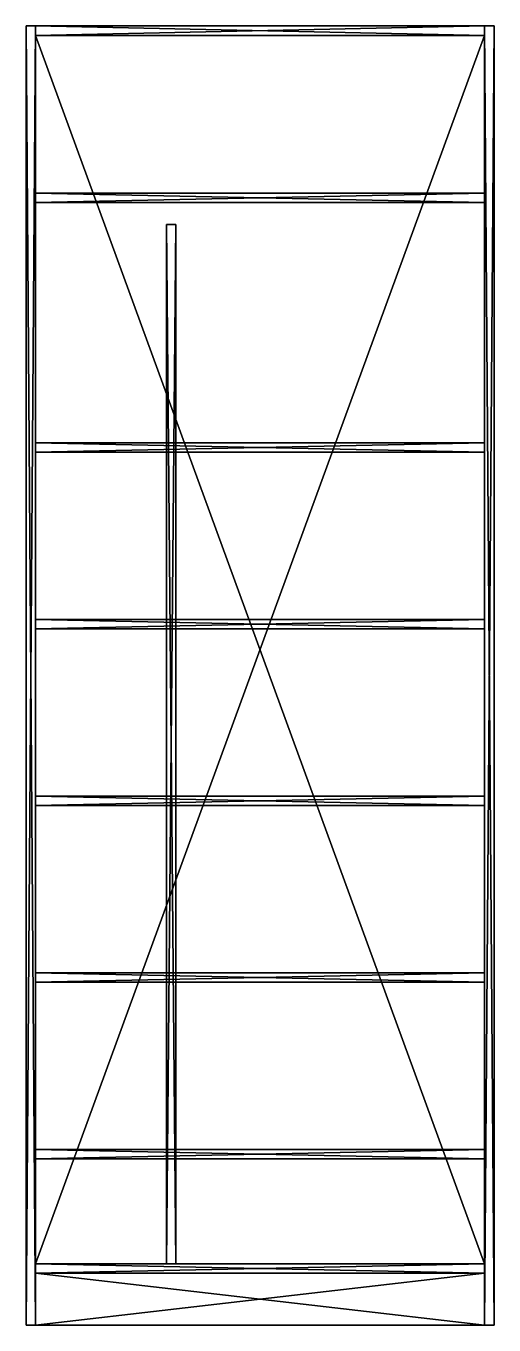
# Model space of a CAD drawing. Header units: millimetres. Extents: x 0 to 900, y 0 to 2500.
import ezdxf

# ---------------------------------------------------------------- set-up
doc = ezdxf.new("R2010")
doc.units = ezdxf.units.MM
for name, color, linetype in [('ARKALIK', 7, 'Continuous'), ('BAZA', 7, 'Continuous'), ('DIKME', 7, 'Continuous'), ('GOVDE', 7, 'Continuous'), ('RAF', 7, 'Continuous')]:
    doc.layers.add(name, color=color, linetype=linetype)

msp = doc.modelspace()

# ---------------------------------------------------------------- linework, layer by layer
at = {"layer": 'ARKALIK'}
for points in [[(18, 118, 600), (18, 2482, 600), (18, 118, 592)], [(18, 118, 592), (18, 2482, 600), (18, 2482, 592)], [(18, 2482, 592), (882, 118, 592), (18, 118, 592)], [(18, 118, 600), (882, 2482, 600), (18, 2482, 600)], [(882, 118, 600), (882, 2482, 600), (18, 118, 600)], [(18, 2482, 600), (882, 2482, 600), (18, 2482, 592)], [(882, 2482, 592), (882, 118, 592), (18, 2482, 592)], [(18, 2482, 592), (882, 2482, 600), (882, 2482, 592)], [(882, 2482, 592), (882, 118, 600), (882, 118, 592)], [(882, 2482, 600), (882, 118, 600), (882, 2482, 592)], [(882, 118, 592), (18, 118, 600), (18, 118, 592)], [(882, 118, 600), (18, 118, 600), (882, 118, 592)]]:
    msp.add_3dface(points, dxfattribs=at)
at = {"layer": 'BAZA'}
for points in [[(18, 0, 38), (18, 100, 38), (18, 0)], [(18, 0), (18, 100, 38), (18, 100)], [(18, 100), (882, 0), (18, 0)], [(18, 0, 38), (882, 100, 38), (18, 100, 38)], [(882, 0, 38), (882, 100, 38), (18, 0, 38)], [(18, 100, 38), (882, 100, 38), (18, 100)], [(882, 100), (882, 0), (18, 100)], [(18, 100), (882, 100, 38), (882, 100)], [(882, 100), (882, 0, 38), (882, 0)], [(882, 100, 38), (882, 0, 38), (882, 100)], [(882, 0), (18, 0, 38), (18, 0)], [(882, 0, 38), (18, 0, 38), (882, 0)]]:
    msp.add_3dface(points, dxfattribs=at)
at = {"layer": 'DIKME'}
for points in [[(270, 118, 588), (270, 2118, 588), (270, 118)], [(270, 118), (270, 2118, 588), (270, 2118)], [(270, 2118), (288, 118), (270, 118)], [(270, 118, 588), (288, 2118, 588), (270, 2118, 588)], [(288, 118, 588), (288, 2118, 588), (270, 118, 588)], [(270, 2118, 588), (288, 2118, 588), (270, 2118)], [(288, 2118), (288, 118), (270, 2118)], [(270, 2118), (288, 2118, 588), (288, 2118)], [(288, 2118), (288, 118, 588), (288, 118)], [(288, 2118, 588), (288, 118, 588), (288, 2118)], [(288, 118), (270, 118, 588), (270, 118)], [(288, 118, 588), (270, 118, 588), (288, 118)]]:
    msp.add_3dface(points, dxfattribs=at)
at = {"layer": 'GOVDE'}
for points in [[(0, 0, 600), (0, 2500, 600), (0, 0)], [(0, 0), (0, 2500, 600), (0, 2500)], [(0, 2500), (18, 0), (0, 0)], [(0, 0, 600), (18, 2500, 600), (0, 2500, 600)], [(18, 0, 600), (18, 2500, 600), (0, 0, 600)], [(0, 2500, 600), (18, 2500, 600), (0, 2500)], [(18, 2500), (18, 0), (0, 2500)], [(0, 2500), (18, 2500, 600), (18, 2500)], [(18, 2500), (18, 0, 600), (18, 0)], [(18, 2500, 600), (18, 0, 600), (18, 2500)], [(18, 2482, 600), (18, 2500, 600), (18, 2482)], [(18, 2482), (18, 2500, 600), (18, 2500)], [(18, 2500), (882, 2482), (18, 2482)], [(18, 2482, 600), (882, 2500, 600), (18, 2500, 600)], [(882, 2482, 600), (882, 2500, 600), (18, 2482, 600)], [(18, 2500, 600), (882, 2500, 600), (18, 2500)], [(882, 2500), (882, 2482), (18, 2500)], [(18, 2500), (882, 2500, 600), (882, 2500)], [(882, 0, 600), (882, 2500, 600), (882, 0)], [(882, 0), (882, 2500, 600), (882, 2500)], [(882, 2500), (900, 0), (882, 0)], [(882, 0, 600), (900, 2500, 600), (882, 2500, 600)], [(900, 0, 600), (900, 2500, 600), (882, 0, 600)], [(882, 2500, 600), (900, 2500, 600), (882, 2500)], [(900, 2500), (900, 0), (882, 2500)], [(882, 2500), (900, 2500, 600), (900, 2500)], [(882, 2500), (882, 2482, 600), (882, 2482)], [(882, 2500, 600), (882, 2482, 600), (882, 2500)], [(900, 2500), (900, 0, 600), (900, 0)], [(900, 2500, 600), (900, 0, 600), (900, 2500)], [(882, 2482), (18, 2482, 600), (18, 2482)], [(882, 2482, 600), (18, 2482, 600), (882, 2482)], [(18, 100, 600), (18, 118, 600), (18, 100)], [(18, 100), (18, 118, 600), (18, 118)], [(18, 118), (882, 100), (18, 100)], [(18, 100, 600), (882, 118, 600), (18, 118, 600)], [(882, 100, 600), (882, 118, 600), (18, 100, 600)], [(18, 118, 600), (882, 118, 600), (18, 118)], [(882, 118), (882, 100), (18, 118)], [(18, 118), (882, 118, 600), (882, 118)], [(882, 100), (18, 100, 600), (18, 100)], [(882, 100, 600), (18, 100, 600), (882, 100)], [(882, 118), (882, 100, 600), (882, 100)], [(882, 118, 600), (882, 100, 600), (882, 118)], [(18, 0), (0, 0, 600), (0, 0)], [(18, 0, 600), (0, 0, 600), (18, 0)], [(900, 0), (882, 0, 600), (882, 0)], [(900, 0, 600), (882, 0, 600), (900, 0)]]:
    msp.add_3dface(points, dxfattribs=at)
at = {"layer": 'RAF'}
for points in [[(18, 2160, 588), (18, 2178, 588), (18, 2160)], [(18, 2160), (18, 2178, 588), (18, 2178)], [(18, 2178), (882, 2160), (18, 2160)], [(18, 2160, 588), (882, 2178, 588), (18, 2178, 588)], [(882, 2160, 588), (882, 2178, 588), (18, 2160, 588)], [(18, 2178, 588), (882, 2178, 588), (18, 2178)], [(882, 2178), (882, 2160), (18, 2178)], [(18, 2178), (882, 2178, 588), (882, 2178)], [(882, 2178), (882, 2160, 588), (882, 2160)], [(882, 2178, 588), (882, 2160, 588), (882, 2178)], [(882, 2160), (18, 2160, 588), (18, 2160)], [(882, 2160, 588), (18, 2160, 588), (882, 2160)], [(18, 1680, 588), (18, 1698, 588), (18, 1680)], [(18, 1680), (18, 1698, 588), (18, 1698)], [(18, 1698), (882, 1680), (18, 1680)], [(18, 1680, 588), (882, 1698, 588), (18, 1698, 588)], [(882, 1680, 588), (882, 1698, 588), (18, 1680, 588)], [(18, 1698, 588), (882, 1698, 588), (18, 1698)], [(882, 1698), (882, 1680), (18, 1698)], [(18, 1698), (882, 1698, 588), (882, 1698)], [(882, 1680), (18, 1680, 588), (18, 1680)], [(882, 1680, 588), (18, 1680, 588), (882, 1680)], [(882, 1698), (882, 1680, 588), (882, 1680)], [(882, 1698, 588), (882, 1680, 588), (882, 1698)], [(18, 1340, 588), (18, 1358, 588), (18, 1340)], [(18, 1340), (18, 1358, 588), (18, 1358)], [(18, 1358), (882, 1340), (18, 1340)], [(18, 1340, 588), (882, 1358, 588), (18, 1358, 588)], [(882, 1340, 588), (882, 1358, 588), (18, 1340, 588)], [(18, 1358, 588), (882, 1358, 588), (18, 1358)], [(882, 1358), (882, 1340), (18, 1358)], [(18, 1358), (882, 1358, 588), (882, 1358)], [(882, 1358), (882, 1340, 588), (882, 1340)], [(882, 1358, 588), (882, 1340, 588), (882, 1358)], [(882, 1340), (18, 1340, 588), (18, 1340)], [(882, 1340, 588), (18, 1340, 588), (882, 1340)], [(18, 1000, 588), (18, 1018, 588), (18, 1000)], [(18, 1000), (18, 1018, 588), (18, 1018)], [(18, 1018), (882, 1000), (18, 1000)], [(18, 1000, 588), (882, 1018, 588), (18, 1018, 588)], [(882, 1000, 588), (882, 1018, 588), (18, 1000, 588)], [(18, 1018, 588), (882, 1018, 588), (18, 1018)], [(882, 1018), (882, 1000), (18, 1018)], [(18, 1018), (882, 1018, 588), (882, 1018)], [(882, 1018), (882, 1000, 588), (882, 1000)], [(882, 1018, 588), (882, 1000, 588), (882, 1018)], [(882, 1000), (18, 1000, 588), (18, 1000)], [(882, 1000, 588), (18, 1000, 588), (882, 1000)], [(18, 660, 588), (18, 678, 588), (18, 660)], [(18, 660), (18, 678, 588), (18, 678)], [(18, 678), (882, 660), (18, 660)], [(18, 660, 588), (882, 678, 588), (18, 678, 588)], [(882, 660, 588), (882, 678, 588), (18, 660, 588)], [(18, 678, 588), (882, 678, 588), (18, 678)], [(882, 678), (882, 660), (18, 678)], [(18, 678), (882, 678, 588), (882, 678)], [(882, 678), (882, 660, 588), (882, 660)], [(882, 678, 588), (882, 660, 588), (882, 678)], [(882, 660), (18, 660, 588), (18, 660)], [(882, 660, 588), (18, 660, 588), (882, 660)], [(18, 320, 588), (18, 338, 588), (18, 320)], [(18, 320), (18, 338, 588), (18, 338)], [(18, 338), (882, 320), (18, 320)], [(18, 320, 588), (882, 338, 588), (18, 338, 588)], [(882, 320, 588), (882, 338, 588), (18, 320, 588)], [(18, 338, 588), (882, 338, 588), (18, 338)], [(882, 338), (882, 320), (18, 338)], [(18, 338), (882, 338, 588), (882, 338)], [(882, 338), (882, 320, 588), (882, 320)], [(882, 338, 588), (882, 320, 588), (882, 338)], [(882, 320), (18, 320, 588), (18, 320)], [(882, 320, 588), (18, 320, 588), (882, 320)]]:
    msp.add_3dface(points, dxfattribs=at)

doc.saveas('drawing.dxf')
